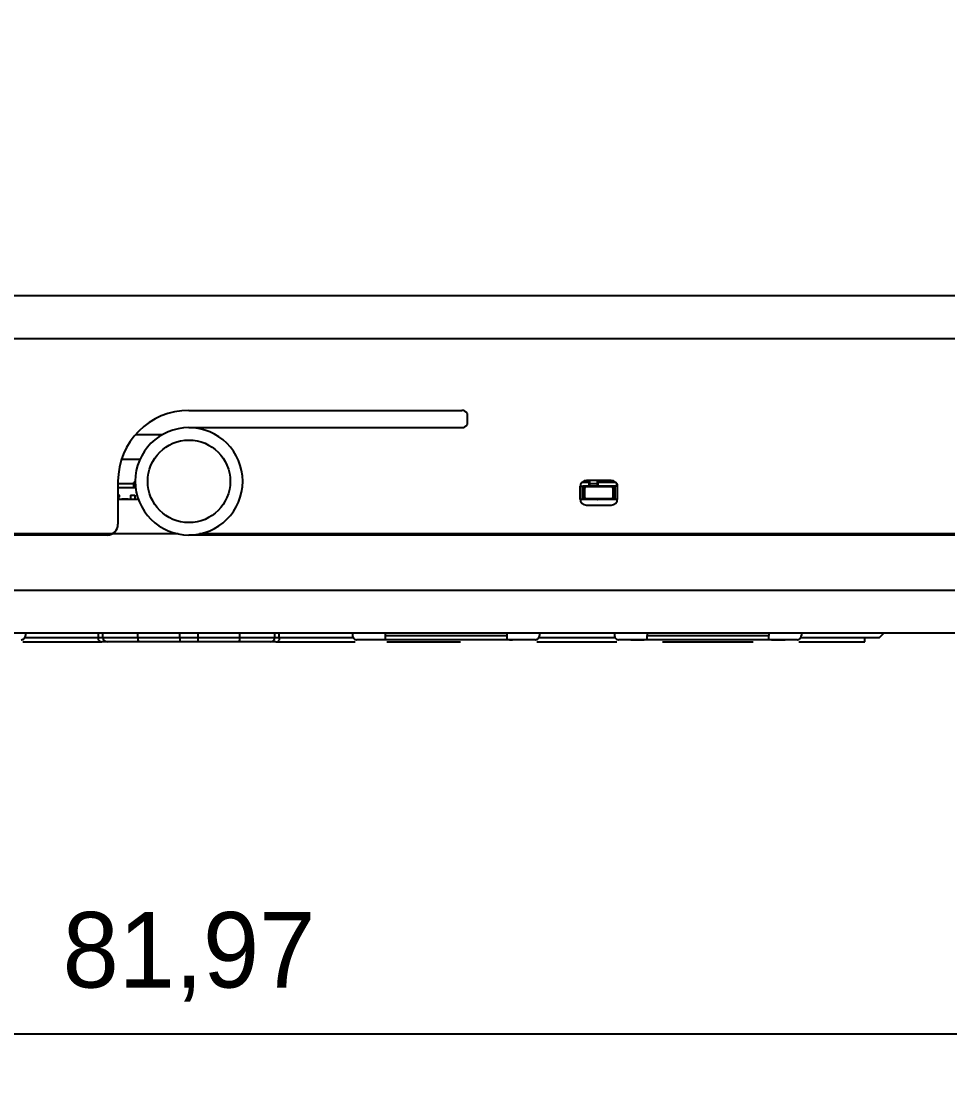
# Model space of a CAD drawing. Header units: millimetres. Extents: x 249 to 419, y 1050 to 1275.
# Drawn here: x 335.84 to 378.89, y 1050.39 to 1099.32 of the extents above; entities that cross this region are included whole.
import ezdxf

# ---------------------------------------------------------------- set-up
doc = ezdxf.new("R2010")
doc.units = ezdxf.units.MM
doc.header["$PDSIZE"] = -1
doc.dimstyles.new('ISO-25', dxfattribs={"dimtxt": 2.5, "dimasz": 2.5, "dimexe": 1.25, "dimexo": 0.625, "dimtad": 1, "dimtxsty": 'Standard', "dimcen": 2.5, "dimadec": 0, "dimazin": 0, "dimtfac": 1, "dimtmove": 0, "dimatfit": 3, "dimfxl": 1, "dimarcsym": 0})

# ---------------------------------------------------------------- blocks, each defined once
blk = doc.blocks.new('*D6')
at = {"color": 0, "lineweight": -2}
for p, q in [((302.63, 1119.762), (302.63, 1050.39)), ((384.605, 1119.762), (384.605, 1050.39)), ((306.71, 1052.39), (380.525, 1052.39))]:
    blk.add_line(p, q, dxfattribs=at)
at = {"color": 0}
for points in [[(306.71, 1053.07), (306.71, 1051.71), (302.63, 1052.39)], [(380.525, 1051.71), (380.525, 1053.07), (384.605, 1052.39)]]:
    blk.add_solid(points, dxfattribs=at)
at = {"layer": 'Defpoints', "color": 0}
for p in [(302.63, 1119.762), (384.605, 1119.762), (384.605, 1052.39)]:
    blk.add_point(p, dxfattribs=at)
at = {"color": 0, "insert": (343.618, 1055.956), "char_height": 3.5, "attachment_point": 5}
blk.add_mtext('81,97', dxfattribs=at)

msp = doc.modelspace()

# ---------------------------------------------------------------- linework, layer by layer
at = {"color": 7, "linetype": 'Continuous', "lineweight": 25}
for p, q in [((308.118, 1086.602), (379.118, 1086.602)), ((379.118, 1084.602), (329.201, 1084.602)), ((343.618, 1081.282), (356.26, 1081.282)), ((356.518, 1081.136), (356.518, 1080.628)), ((343.618, 1080.482), (356.26, 1080.482)), ((342.379, 1080.152), (341.136, 1080.152)), ((341.342, 1079.002), (340.486, 1079.002)), ((340.328, 1077.992), (340.328, 1076.002)), ((341.09, 1077.932), (341.09, 1077.952)), ((341.09, 1077.952), (341.128, 1077.952)), ((361.845, 1077.951), (362.174, 1077.951)), ((363.187, 1078.031), (362.048, 1078.031)), ((362.174, 1077.883), (362.174, 1078.031)), ((362.574, 1078.031), (362.574, 1077.883)), ((362.574, 1077.951), (363.391, 1077.951)), ((340.328, 1077.898), (341.07, 1077.898)), ((340.328, 1077.702), (341.145, 1077.702)), ((340.784, 1077.703), (340.784, 1077.702)), ((340.784, 1077.703), (340.838, 1077.703)), ((340.838, 1077.703), (340.838, 1077.702)), ((340.838, 1077.703), (340.858, 1077.703)), ((340.858, 1077.703), (340.858, 1077.702)), ((340.858, 1077.703), (340.912, 1077.703)), ((340.912, 1077.703), (340.912, 1077.702)), ((340.92, 1077.703), (340.92, 1077.702)), ((340.941, 1077.703), (340.941, 1077.702)), ((340.962, 1077.703), (340.962, 1077.702)), ((340.962, 1077.703), (341.017, 1077.703)), ((341.017, 1077.703), (341.017, 1077.702)), ((341.017, 1077.703), (341.036, 1077.703)), ((341.036, 1077.703), (341.036, 1077.702)), ((341.036, 1077.703), (341.09, 1077.703)), ((341.07, 1077.703), (341.07, 1077.932)), ((341.09, 1077.932), (341.07, 1077.932)), ((341.09, 1077.703), (341.095, 1077.703)), ((341.09, 1077.703), (341.09, 1077.702)), ((341.098, 1077.703), (341.098, 1077.702)), ((341.12, 1077.703), (341.12, 1077.702)), ((361.748, 1077.731), (361.748, 1077.193)), ((361.758, 1077.762), (361.868, 1077.762)), ((361.758, 1077.152), (361.758, 1077.762)), ((363.368, 1077.762), (361.868, 1077.762)), ((361.868, 1077.162), (361.868, 1077.762)), ((361.928, 1077.662), (361.918, 1077.662)), ((361.918, 1077.662), (361.918, 1077.262)), ((361.928, 1077.662), (361.948, 1077.662)), ((361.928, 1077.262), (361.928, 1077.662)), ((361.948, 1077.662), (361.948, 1077.262)), ((362.018, 1077.751), (362.018, 1077.762)), ((363.218, 1077.762), (362.018, 1077.762)), ((362.018, 1077.751), (362.018, 1077.731)), ((362.018, 1077.751), (363.218, 1077.751)), ((363.218, 1077.731), (362.018, 1077.731)), ((362.174, 1077.762), (362.174, 1077.883)), ((362.189, 1077.888), (362.559, 1077.888)), ((362.574, 1077.883), (362.574, 1077.762)), ((363.218, 1077.751), (363.218, 1077.762)), ((363.218, 1077.751), (363.218, 1077.731)), ((363.287, 1077.262), (363.287, 1077.662)), ((363.287, 1077.662), (363.307, 1077.662)), ((363.307, 1077.662), (363.307, 1077.262)), ((363.307, 1077.662), (363.318, 1077.662)), ((363.318, 1077.262), (363.318, 1077.662)), ((363.368, 1077.162), (363.368, 1077.762)), ((363.478, 1077.762), (363.368, 1077.762)), ((363.444, 1077.762), (363.444, 1077.883)), ((363.478, 1077.152), (363.478, 1077.762)), ((363.487, 1077.193), (363.487, 1077.731)), ((340.328, 1077.172), (340.903, 1077.172)), ((341.274, 1077.152), (340.328, 1077.152)), ((340.403, 1077.252), (340.403, 1077.352)), ((340.404, 1077.172), (340.404, 1077.152)), ((340.503, 1077.172), (340.503, 1077.152)), ((340.803, 1077.162), (340.503, 1077.162)), ((340.653, 1077.162), (340.653, 1077.152)), ((340.803, 1077.172), (340.803, 1077.152)), ((340.903, 1077.352), (340.903, 1077.172)), ((340.903, 1077.352), (341.103, 1077.352)), ((340.903, 1077.172), (341.103, 1077.172)), ((340.903, 1077.172), (340.903, 1077.152)), ((341.103, 1077.352), (341.103, 1077.172)), ((341.103, 1077.172), (341.266, 1077.172)), ((341.103, 1077.172), (341.103, 1077.152)), ((341.268, 1077.152), (341.268, 1077.169)), ((361.758, 1077.251), (361.748, 1077.251)), ((363.484, 1077.152), (361.751, 1077.152)), ((362.118, 1077.162), (361.868, 1077.162)), ((361.928, 1077.262), (361.918, 1077.262)), ((361.928, 1077.262), (361.948, 1077.262)), ((362.018, 1077.193), (362.018, 1077.173)), ((362.018, 1077.193), (363.218, 1077.193)), ((363.218, 1077.173), (362.018, 1077.173)), ((362.018, 1077.173), (362.018, 1077.162)), ((362.118, 1077.162), (363.118, 1077.162)), ((362.118, 1077.152), (362.118, 1077.162)), ((363.118, 1077.162), (362.573, 1077.162)), ((363.118, 1077.152), (363.118, 1077.162)), ((363.368, 1077.162), (363.118, 1077.162)), ((363.218, 1077.193), (363.218, 1077.173)), ((363.218, 1077.173), (363.218, 1077.162)), ((363.287, 1077.262), (363.307, 1077.262)), ((363.307, 1077.262), (363.318, 1077.262)), ((362.048, 1076.893), (363.187, 1076.893)), ((343.121, 1075.552), (308.118, 1075.552)), ((339.828, 1075.502), (308.118, 1075.502)), ((379.118, 1075.502), (343.618, 1075.502)), ((379.118, 1075.552), (344.114, 1075.552)), ((308.118, 1072.952), (379.118, 1072.952)), ((379.118, 1070.952), (308.118, 1070.952)), ((336.008, 1070.752), (339.43, 1070.752)), ((336.038, 1070.952), (336.038, 1070.852)), ((336.038, 1070.952), (336.038, 1070.852)), ((339.43, 1070.752), (339.43, 1070.952)), ((339.43, 1070.752), (339.626, 1070.752)), ((339.43, 1070.628), (339.43, 1070.752)), ((339.626, 1070.752), (341.254, 1070.752)), ((341.254, 1070.752), (343.19, 1070.752)), ((343.19, 1070.752), (343.19, 1070.952)), ((343.19, 1070.752), (344.04, 1070.752)), ((344.04, 1070.752), (344.04, 1070.952)), ((344.04, 1070.752), (345.976, 1070.752)), ((345.976, 1070.752), (347.606, 1070.752)), ((347.606, 1070.752), (347.805, 1070.752)), ((347.805, 1070.752), (347.805, 1070.952)), ((347.805, 1070.752), (351.23, 1070.752)), ((347.805, 1070.752), (347.805, 1070.628)), ((351.2, 1070.952), (351.2, 1070.852)), ((352.712, 1070.852), (358.351, 1070.852)), ((358.35, 1070.652), (352.713, 1070.652)), ((357.688, 1070.614), (357.688, 1070.652)), ((359.833, 1070.752), (363.37, 1070.752)), ((359.863, 1070.952), (359.863, 1070.852)), ((363.34, 1070.952), (363.34, 1070.852)), ((364.852, 1070.852), (370.491, 1070.852)), ((370.49, 1070.652), (364.853, 1070.652)), ((371.973, 1070.752), (375.627, 1070.752)), ((372.003, 1070.952), (372.003, 1070.852)), ((374.951, 1070.552), (374.951, 1070.752)), ((375.627, 1070.752), (375.827, 1070.952)), ((335.921, 1070.552), (339.587, 1070.552)), ((339.825, 1070.552), (339.587, 1070.552)), ((341.274, 1070.552), (339.825, 1070.552)), ((343.2, 1070.552), (341.274, 1070.552)), ((344.03, 1070.552), (343.2, 1070.552)), ((345.956, 1070.552), (344.03, 1070.552)), ((347.407, 1070.552), (345.956, 1070.552)), ((347.648, 1070.552), (347.407, 1070.552)), ((347.648, 1070.552), (351.317, 1070.552)), ((352.796, 1070.552), (356.207, 1070.552)), ((359.746, 1070.552), (363.457, 1070.552)), ((365.568, 1070.552), (369.775, 1070.552)), ((371.886, 1070.552), (374.951, 1070.552))]:
    msp.add_line(p, q, dxfattribs=at)
at = {"color": 7, "linetype": 'Continuous'}
for p, q in [((363.187, 1078.031), (362.048, 1078.031)), ((361.748, 1077.731), (361.748, 1077.193)), ((363.487, 1077.193), (363.487, 1077.731)), ((362.048, 1076.893), (363.187, 1076.893))]:
    msp.add_line(p, q, dxfattribs=at)
at = {"color": 8, "linetype": 'Continuous', "lineweight": 25}
for p, q in [((362.189, 1078.031), (362.189, 1077.888)), ((362.559, 1077.888), (362.559, 1078.031)), ((341.09, 1077.932), (341.09, 1077.703)), ((341.128, 1077.932), (341.09, 1077.932)), ((362.189, 1077.888), (362.189, 1077.762)), ((362.559, 1077.762), (362.559, 1077.888)), ((363.459, 1077.858), (363.459, 1077.762)), ((363.478, 1077.492), (363.487, 1077.492)), ((340.403, 1077.352), (340.328, 1077.352)), ((340.328, 1077.252), (340.403, 1077.252)), ((361.748, 1077.33), (361.758, 1077.33)), ((362.189, 1077.162), (362.189, 1077.152)), ((362.559, 1077.162), (362.559, 1077.152)), ((363.478, 1077.361), (363.487, 1077.361)), ((363.478, 1077.352), (363.487, 1077.352)), ((363.487, 1077.336), (363.478, 1077.336)), ((363.478, 1077.166), (363.486, 1077.166)), ((339.626, 1070.752), (339.626, 1070.952)), ((341.254, 1070.752), (341.254, 1070.952)), ((345.976, 1070.752), (345.976, 1070.952)), ((347.606, 1070.752), (347.606, 1070.952)), ((352.712, 1070.952), (352.712, 1070.852)), ((358.351, 1070.952), (358.351, 1070.852)), ((364.852, 1070.952), (364.852, 1070.852)), ((370.491, 1070.952), (370.491, 1070.852))]:
    msp.add_line(p, q, dxfattribs=at)
at = {"color": 7, "linetype": 'Continuous', "lineweight": 25, "flags": 128}
for points in [[(362.189, 1077.888), (362.186, 1077.888), (362.183, 1077.888), (362.181, 1077.887), (362.178, 1077.887), (362.176, 1077.886), (362.175, 1077.885), (362.174, 1077.884), (362.174, 1077.883)], [(362.574, 1077.883), (362.574, 1077.884), (362.573, 1077.885), (362.571, 1077.886), (362.569, 1077.887), (362.567, 1077.887), (362.565, 1077.888), (362.562, 1077.888), (362.559, 1077.888)]]:
    msp.add_lwpolyline(points, dxfattribs=at)
at = {"color": 8, "linetype": 'Continuous', "lineweight": 25, "flags": 128}
msp.add_lwpolyline([(363.445, 1077.885), (363.444, 1077.884), (363.444, 1077.883)], dxfattribs=at)
at = {"color": 7, "linetype": 'Continuous', "lineweight": 25}
msp.add_circle((343.618, 1077.992), 1.913, dxfattribs=at)
for centre, radius, start, end in [((343.618, 1077.992), 3.29, 90, 180), ((356.26, 1080.982), 0.3, 30.8069, 90), ((343.618, 1077.992), 2.49, 90, 270), ((343.618, 1077.992), 2.49, 270, 90), ((356.26, 1080.782), 0.3, 270, 329.1931), ((341.09, 1077.932), 0.02, 90, 180), ((362.048, 1077.731), 0.3, 90, 180), ((363.187, 1077.731), 0.3, 0, 90), ((362.018, 1077.662), 0.1, 90, 180), ((362.018, 1077.662), 0.0892, 90, 180), ((362.018, 1077.662), 0.0692, 90, 180), ((363.218, 1077.662), 0.1, 0, 90), ((363.218, 1077.662), 0.0892, 0, 90), ((363.218, 1077.662), 0.0692, 0, 90), ((362.048, 1077.193), 0.3, 180, 270), ((362.018, 1077.262), 0.1, 180, 270), ((362.018, 1077.262), 0.0892, 180, 270), ((362.018, 1077.262), 0.0692, 180, 270), ((362.189, 1077.167), 0.015, 199.4723, 270), ((362.559, 1077.167), 0.015, 270, 340.4132), ((363.187, 1077.193), 0.3, 270, 0), ((363.218, 1077.262), 0.0692, 270, 0), ((363.218, 1077.262), 0.0892, 270, 0), ((363.218, 1077.262), 0.1, 270, 0), ((339.828, 1076.002), 0.5, 270, 0), ((339.826, 1070.751), 0.199, 179.8538, 269.853), ((341.758, 1070.702), 0.506, 174.3935, 197.2908), ((345.465, 1070.702), 0.513, 342.941, 5.5355), ((347.407, 1070.751), 0.199, 270.1511, 0.1504)]:
    msp.add_arc(centre, radius, start, end, dxfattribs=at)
at = {"color": 7, "linetype": 'Continuous'}
for centre, radius, start, end in [((362.048, 1077.731), 0.3, 90, 180), ((363.187, 1077.731), 0.3, 0, 90), ((362.018, 1077.662), 0.0692, 90, 180), ((362.048, 1077.193), 0.3, 180, 270), ((363.187, 1077.193), 0.3, 270, 0), ((363.218, 1077.262), 0.0692, 270, 0)]:
    msp.add_arc(centre, radius, start, end, dxfattribs=at)
at = {"color": 7, "linetype": 'Continuous', "lineweight": 25}
for centre, major_axis, ratio, start_param, end_param in [((339.587, 1070.752), (0.201, 0), 0.994824, 3.811247, 4.712389), ((343.2, 1070.752), (0, 0.2), 0.051295, 1.570796, 3.141593), ((344.03, 1070.752), (0, 0.2), 0.05058, 3.141593, 4.712389), ((347.648, 1070.752), (0.201, 0), 0.994824, 4.712389, 5.613531)]:
    msp.add_ellipse(centre, major_axis=major_axis, ratio=ratio, start_param=start_param, end_param=end_param, dxfattribs=at)
for points, knots in [([(341.072, 1077.942), (341.072, 1077.942), (341.073, 1077.943), (341.073, 1077.943), (341.073, 1077.943)], [0, 0, 0, 0, 0.56, 1, 1, 1, 1]), ([(335.838, 1070.652), (335.845, 1070.652), (335.859, 1070.653), (335.896, 1070.659), (335.946, 1070.679), (335.997, 1070.725), (336.031, 1070.784), (336.036, 1070.829), (336.038, 1070.852)], [0, 0, 0, 0, 0.063113, 0.141441, 0.356089, 0.570729, 0.785364, 1, 1, 1, 1]), ([(335.838, 1070.652), (335.845, 1070.652), (335.859, 1070.653), (335.896, 1070.659), (335.946, 1070.679), (335.997, 1070.725), (336.031, 1070.784), (336.036, 1070.829), (336.038, 1070.852)], [0, 0, 0, 0, 0.063113, 0.141441, 0.356089, 0.570729, 0.785364, 1, 1, 1, 1]), ([(351.2, 1070.852), (351.203, 1070.829), (351.207, 1070.784), (351.242, 1070.725), (351.292, 1070.679), (351.342, 1070.659), (351.379, 1070.653), (351.394, 1070.652), (351.4, 1070.652)], [0, 0, 0, 0, 0.214636, 0.429271, 0.643911, 0.858559, 0.936887, 1, 1, 1, 1]), ([(352.713, 1070.652), (352.568, 1070.652), (352.279, 1070.652), (351.918, 1070.652), (351.664, 1070.652), (351.515, 1070.652), (351.422, 1070.652), (351.408, 1070.652), (351.4, 1070.652)], [0, 0, 0, 0, 0.249148, 0.498442, 0.623769, 0.749038, 0.874475, 1, 1, 1, 1]), ([(352.712, 1070.852), (352.712, 1070.829), (352.712, 1070.784), (352.712, 1070.725), (352.712, 1070.679), (352.713, 1070.66), (352.713, 1070.653), (352.713, 1070.652), (352.713, 1070.652)], [0, 0, 0, 0, 0.214645, 0.42929, 0.643937, 0.858587, 0.914684, 1, 1, 1, 1]), ([(358.351, 1070.852), (358.351, 1070.829), (358.351, 1070.784), (358.351, 1070.725), (358.351, 1070.679), (358.35, 1070.66), (358.35, 1070.653), (358.35, 1070.652), (358.35, 1070.652)], [0, 0, 0, 0, 0.214645, 0.42929, 0.643937, 0.858587, 0.914684, 1, 1, 1, 1]), ([(359.663, 1070.652), (359.656, 1070.652), (359.642, 1070.652), (359.547, 1070.652), (359.399, 1070.652), (359.145, 1070.652), (358.784, 1070.652), (358.495, 1070.652), (358.35, 1070.652)], [0, 0, 0, 0, 0.127561, 0.251458, 0.376644, 0.501887, 0.751014, 1, 1, 1, 1]), ([(358.48, 1070.652), (358.559, 1070.652), (358.646, 1070.652), (358.606, 1070.652), (358.602, 1070.652)], [0, 0, 0, 0, 0.898816, 1, 1, 1, 1]), ([(359.663, 1070.652), (359.669, 1070.652), (359.684, 1070.653), (359.721, 1070.659), (359.771, 1070.679), (359.822, 1070.725), (359.856, 1070.784), (359.861, 1070.829), (359.863, 1070.852)], [0, 0, 0, 0, 0.063113, 0.141441, 0.356089, 0.570729, 0.785364, 1, 1, 1, 1]), ([(363.34, 1070.852), (363.343, 1070.829), (363.347, 1070.784), (363.382, 1070.725), (363.432, 1070.679), (363.482, 1070.659), (363.519, 1070.653), (363.534, 1070.652), (363.54, 1070.652)], [0, 0, 0, 0, 0.214636, 0.429271, 0.643911, 0.858559, 0.936887, 1, 1, 1, 1]), ([(364.853, 1070.652), (364.623, 1070.652), (364.332, 1070.652), (363.977, 1070.652), (363.775, 1070.652), (363.623, 1070.652), (363.553, 1070.652), (363.544, 1070.652), (363.54, 1070.652)], [0, 0, 0, 0, 0.389545, 0.491488, 0.65025, 0.783982, 0.917152, 1, 1, 1, 1]), ([(364.095, 1070.652), (364.106, 1070.652), (364.129, 1070.652), (364.297, 1070.652), (364.495, 1070.652), (364.663, 1070.652), (364.723, 1070.652)], [0, 0, 0, 0, 0.251633, 0.529387, 0.832877, 1, 1, 1, 1]), ([(364.853, 1070.652), (364.853, 1070.652), (364.853, 1070.653), (364.853, 1070.66), (364.852, 1070.679), (364.852, 1070.725), (364.852, 1070.784), (364.852, 1070.829), (364.852, 1070.852)], [0, 0, 0, 0, 0.085316, 0.141413, 0.356063, 0.57071, 0.785355, 1, 1, 1, 1]), ([(370.49, 1070.652), (370.49, 1070.652), (370.49, 1070.653), (370.49, 1070.66), (370.491, 1070.679), (370.491, 1070.725), (370.491, 1070.784), (370.491, 1070.829), (370.491, 1070.852)], [0, 0, 0, 0, 0.085316, 0.141413, 0.356063, 0.57071, 0.785355, 1, 1, 1, 1]), ([(371.803, 1070.652), (371.799, 1070.652), (371.791, 1070.652), (371.72, 1070.652), (371.568, 1070.652), (371.366, 1070.652), (371.011, 1070.652), (370.721, 1070.652), (370.49, 1070.652)], [0, 0, 0, 0, 0.082848, 0.216018, 0.34975, 0.508512, 0.610455, 1, 1, 1, 1]), ([(370.62, 1070.652), (370.641, 1070.652), (370.776, 1070.652), (370.979, 1070.652), (371.199, 1070.652), (371.233, 1070.652), (371.248, 1070.652)], [0, 0, 0, 0, 0.057577, 0.369132, 0.702604, 1, 1, 1, 1]), ([(371.803, 1070.652), (371.809, 1070.652), (371.824, 1070.653), (371.861, 1070.659), (371.911, 1070.679), (371.962, 1070.725), (371.996, 1070.784), (372.001, 1070.829), (372.003, 1070.852)], [0, 0, 0, 0, 0.063113, 0.141441, 0.356089, 0.570729, 0.785364, 1, 1, 1, 1])]:
    msp.add_open_spline(points, degree=3, knots=knots, dxfattribs=at)

# ---------------------------------------------------------------- dimensions: what is measured, and where the dimension line sits
dim = msp.add_aligned_dim(p1=(302.6304, 1119.7624), p2=(384.605, 1119.7624), distance=-67.3719, dimstyle='ISO-25', override={"dimtxt": 3.5, "dimasz": 4.08, "dimexe": 2, "dimexo": 0, "dimgap": 1.524, "dimtih": 1, "dimtoh": 1, "dimzin": 0, "dimadec": 2, "dimtzin": 0})
dim.commit()
dim.dimension.update_dxf_attribs({"geometry": '*D6', "text_midpoint": (343.6177, 1055.9561)})

doc.saveas('drawing.dxf')
